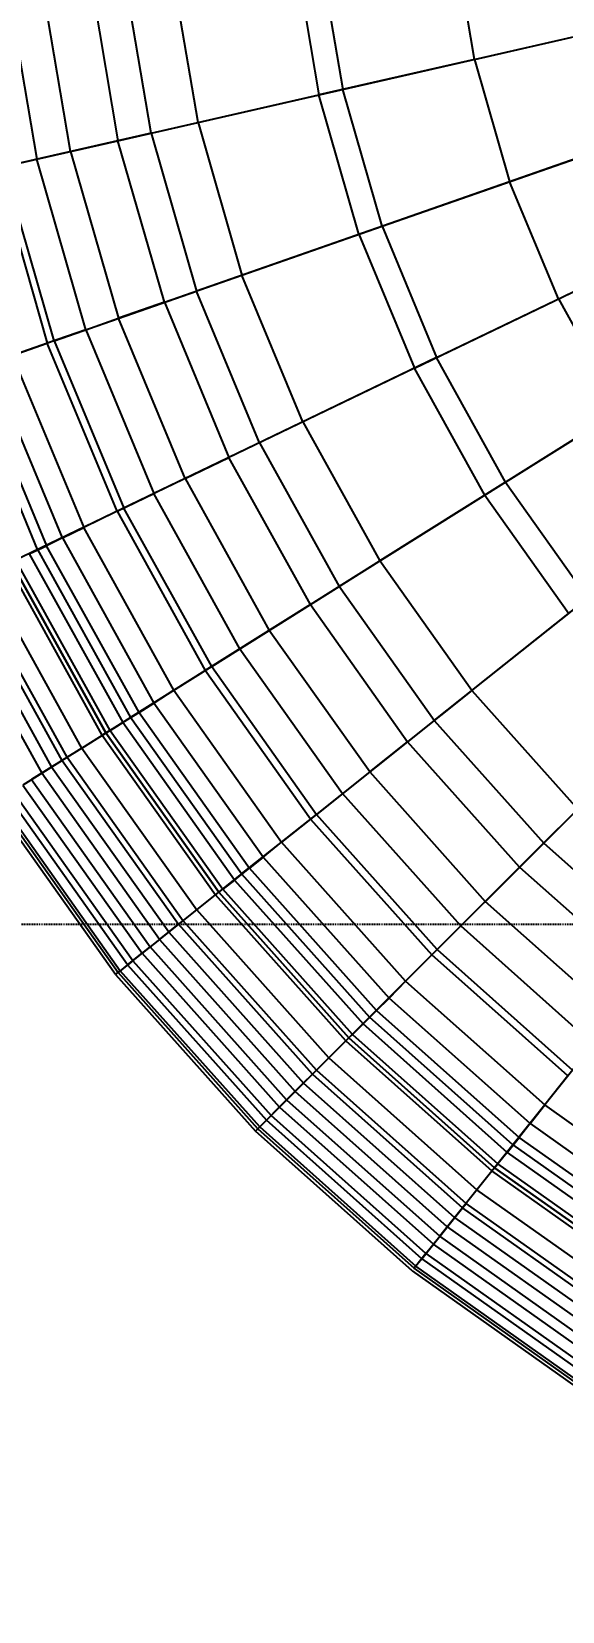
# Model space of a CAD drawing. Extents: x 11992 to 29481, y -6727 to 6811.
# Drawn here: x 18341.7 to 18413, y 538.2 to 750.5 of the extents above; entities that cross this region are included whole.
import ezdxf

# ---------------------------------------------------------------- set-up
doc = ezdxf.new("R2010")
doc.units = 0
doc.header["$MEASUREMENT"] = 0
doc.linetypes.add('DASHED', pattern=[19.05, 12.7, -6.35])
doc.layers.get('0').update_dxf_attribs({"color": 8, "linetype": 'CONTINUOUS'})
doc.layers.add('DQ-BEAM-DASH', color=8, linetype='DASHED')

# ---------------------------------------------------------------- blocks, each defined once
blk = doc.blocks.new('MB-B')
at = {"layer": 'DQ-BEAM-DASH', "ltscale": 0.01}
blk.add_line((-12750, 5000), (-11200, 5000), dxfattribs=at)

msp = doc.modelspace()

# ---------------------------------------------------------------- linework, layer by layer
for p, q in [((18353.33, 735.79, -1615.12), (18500.87, 769.47, -1620.33)), ((18388.77, 724.31, -1619.67), (18502.41, 764.08, -1620.33)), ((18401.18, 746.71, -1632.14), (18476.71, 763.96, -1659.76)), ((18401.18, 746.71, -1632.14), (18398.33, 763.55, -1632.14)), ((18377.03, 761.15, -1627.09), (18380.29, 741.94, -1627.09)), ((18380.3, 761.52, -1619.67), (18383.5, 742.68, -1619.67)), ((18349.56, 758.06, -1615.12), (18353.33, 735.79, -1615.12)), ((18357.79, 736.81, -1621.48), (18354.1, 758.57, -1621.48)), ((18364.08, 738.25, -1617.68), (18360.52, 759.29, -1617.68)), ((18396.1, 706.67, -1619.67), (18504.56, 758.9, -1620.33)), ((18338.46, 756.8, -1609.56), (18342.44, 733.3, -1609.56)), ((18346.98, 734.34, -1612.74), (18343.09, 757.33, -1612.74)), ((18401.18, 746.71, -1632.14), (18380.29, 741.94, -1627.09)), ((18393.13, 705.24, -1627.09), (18475.58, 744.94, -1653.52)), ((18401.18, 746.71, -1632.14), (18405.89, 730.31, -1632.14)), ((18357.79, 736.81, -1621.48), (18380.29, 741.94, -1627.09)), ((18385.66, 723.23, -1627.09), (18380.29, 741.94, -1627.09)), ((18388.77, 724.31, -1619.67), (18383.5, 742.68, -1619.67)), ((18357.79, 736.81, -1621.48), (18318.03, 727.73, -1604.79)), ((18357.79, 736.81, -1621.48), (18363.88, 715.6, -1621.48)), ((18424.9, 736.96, -1637.01), (18363.88, 715.6, -1621.48)), ((18364.08, 738.25, -1617.68), (18369.97, 717.74, -1617.68)), ((18342.44, 733.3, -1609.56), (18353.33, 735.79, -1615.12)), ((18346.98, 734.34, -1612.74), (18353.42, 711.94, -1612.74)), ((18359.56, 714.09, -1615.12), (18353.33, 735.79, -1615.12)), ((18337.1, 732.09, -1604.58), (18342.44, 733.3, -1609.56)), ((18344.79, 708.93, -1615.66), (18338.08, 732.31, -1615.66)), ((18349.01, 710.4, -1609.56), (18342.44, 733.3, -1609.56)), ((18337.1, 732.09, -1604.58), (18343.84, 708.59, -1604.58)), ((18412.44, 714.54, -1632.14), (18405.89, 730.31, -1632.14)), ((18467.25, 728.84, -1646.7), (18383.02, 675.92, -1621.48)), ((18359.56, 714.09, -1615.12), (18388.77, 724.31, -1619.67)), ((18388.77, 724.31, -1619.67), (18396.1, 706.67, -1619.67)), ((18385.66, 723.23, -1627.09), (18393.13, 705.24, -1627.09)), ((18378.16, 698.03, -1617.68), (18369.97, 717.74, -1617.68)), ((18487.5, 718.48, -1650.35), (18387.08, 618.06, -1609.93)), ((18344.79, 708.93, -1615.66), (18363.88, 715.6, -1621.48)), ((18372.34, 695.23, -1621.48), (18363.88, 715.6, -1621.48)), ((18359.56, 714.09, -1615.12), (18353.42, 711.94, -1612.74)), ((18359.56, 714.09, -1615.12), (18368.22, 693.25, -1615.12)), ((18412.44, 714.54, -1632.14), (18420.71, 699.6, -1632.14)), ((18349.01, 710.4, -1609.56), (18353.42, 711.94, -1612.74)), ((18362.35, 690.42, -1612.74), (18353.42, 711.94, -1612.74)), ((18494.85, 711.92, -1650.35), (18396.52, 588.63, -1596.71)), ((18344.79, 708.93, -1615.66), (18325.38, 702.13, -1604.79)), ((18349.01, 710.4, -1609.56), (18343.84, 708.59, -1604.58)), ((18344.79, 708.93, -1615.66), (18354.12, 686.46, -1615.66)), ((18349.01, 710.4, -1609.56), (18358.15, 688.4, -1609.56)), ((18339.14, 706.94, -1599.1), (18343.84, 708.59, -1604.58)), ((18339.14, 706.94, -1599.1), (18348.73, 683.85, -1599.1)), ((18353.21, 686.02, -1604.58), (18343.84, 708.59, -1604.58)), ((18396.1, 706.67, -1619.67), (18368.22, 693.25, -1615.12)), ((18405.35, 689.95, -1619.67), (18396.1, 706.67, -1619.67)), ((18405.35, 689.95, -1619.67), (18433.44, 707.6, -1620.33)), ((18342.54, 680.88, -1609.93), (18332.66, 704.68, -1609.93)), ((18333.91, 705.06, -1587.92), (18343.75, 681.39, -1587.92)), ((18393.13, 705.24, -1627.09), (18335.59, 677.53, -1604.79)), ((18345.88, 682.44, -1594.44), (18336.15, 705.86, -1594.44)), ((18402.56, 688.2, -1627.09), (18393.13, 705.24, -1627.09)), ((18395.78, 657.92, -1621.49), (18446.33, 698.22, -1637.01)), ((18378.16, 698.03, -1617.68), (18388.49, 679.36, -1617.68)), ((18372.34, 695.23, -1621.48), (18383.02, 675.92, -1621.48)), ((18362.35, 690.42, -1612.74), (18368.22, 693.25, -1615.12)), ((18379.16, 673.49, -1615.12), (18368.22, 693.25, -1615.12)), ((18362.35, 690.42, -1612.74), (18358.15, 688.4, -1609.56)), ((18362.35, 690.42, -1612.74), (18373.64, 670.02, -1612.74)), ((18405.35, 689.95, -1619.67), (18388.49, 679.36, -1617.68)), ((18405.35, 689.95, -1619.67), (18416.4, 674.36, -1619.67)), ((18353.21, 686.02, -1604.58), (18358.15, 688.4, -1609.56)), ((18369.69, 667.54, -1609.56), (18358.15, 688.4, -1609.56)), ((18402.56, 688.2, -1627.09), (18413.82, 672.3, -1627.09)), ((18353.21, 686.02, -1604.58), (18348.73, 683.85, -1599.1)), ((18353.21, 686.02, -1604.58), (18365.05, 664.63, -1604.58)), ((18365.91, 665.17, -1615.66), (18354.12, 686.46, -1615.66)), ((18345.88, 682.44, -1594.44), (18348.73, 683.85, -1599.1)), ((18360.84, 661.97, -1599.1), (18348.73, 683.85, -1599.1)), ((18452.58, 683.56, -1620.33), (18407.24, 638.22, -1615.12)), ((18341.43, 680.3, -1576.9), (18343.75, 681.39, -1587.92)), ((18345.88, 682.44, -1594.44), (18343.75, 681.39, -1587.92)), ((18356.16, 658.97, -1587.92), (18343.75, 681.39, -1587.92)), ((18345.88, 682.44, -1594.44), (18358.16, 660.25, -1594.44)), ((18351.71, 656.25, -1537.89), (18339.02, 679.18, -1537.89)), ((18339.02, 679.18, -1550.75), (18351.71, 656.25, -1550.75)), ((18352.28, 656.59, -1563.72), (18339.62, 679.46, -1563.72)), ((18341.43, 680.3, -1576.9), (18353.98, 657.63, -1576.9)), ((18342.54, 680.88, -1609.93), (18355.02, 658.33, -1609.93)), ((18379.16, 673.49, -1615.12), (18388.49, 679.36, -1617.68)), ((18400.83, 661.94, -1617.68), (18388.49, 679.36, -1617.68)), ((18348.49, 654.22, -1604.79), (18335.59, 677.53, -1604.79)), ((18351.23, 655.95, -1537.32), (18338.51, 678.94, -1537.32)), ((18331.27, 675.45, -1600.71), (18344.43, 651.67, -1600.71)), ((18345.85, 652.56, -1537.85), (18332.78, 676.18, -1537.85)), ((18346.5, 652.97, -1537.32), (18333.48, 676.52, -1537.32)), ((18365.91, 665.17, -1615.66), (18383.02, 675.92, -1621.48)), ((18395.78, 657.92, -1621.49), (18383.02, 675.92, -1621.48)), ((18329.85, 674.77, -1545.96), (18343.1, 650.83, -1545.96)), ((18379.16, 673.49, -1615.12), (18365.05, 664.63, -1604.58)), ((18379.16, 673.49, -1615.12), (18392.21, 655.07, -1615.12)), ((18400.83, 661.94, -1617.68), (18416.4, 674.36, -1619.67)), ((18387.12, 651.01, -1612.74), (18373.64, 670.02, -1612.74)), ((18369.69, 667.54, -1609.56), (18383.47, 648.1, -1609.56)), ((18365.91, 665.17, -1615.66), (18355.02, 658.33, -1609.93)), ((18360.84, 661.97, -1599.1), (18365.05, 664.63, -1604.58)), ((18379.19, 644.68, -1604.58), (18365.05, 664.63, -1604.58)), ((18365.91, 665.17, -1615.66), (18379.98, 645.31, -1615.66)), ((18356.16, 658.97, -1587.92), (18358.16, 660.25, -1594.44)), ((18360.84, 661.97, -1599.1), (18358.16, 660.25, -1594.44)), ((18372.83, 639.56, -1594.44), (18358.16, 660.25, -1594.44)), ((18360.84, 661.97, -1599.1), (18375.3, 641.57, -1599.1)), ((18400.83, 661.94, -1617.68), (18392.21, 655.07, -1615.12)), ((18400.83, 661.94, -1617.68), (18415.04, 646.02, -1617.68)), ((18348.49, 654.22, -1604.79), (18355.02, 658.33, -1609.93)), ((18356.16, 658.97, -1587.92), (18353.98, 657.63, -1576.9)), ((18369.93, 637.3, -1609.93), (18355.02, 658.33, -1609.93)), ((18356.16, 658.97, -1587.92), (18370.99, 638.07, -1587.92)), ((18395.78, 657.92, -1621.49), (18379.98, 645.31, -1615.66)), ((18395.78, 657.92, -1621.49), (18410.47, 641.45, -1621.49)), ((18351.23, 655.95, -1537.32), (18351.71, 656.25, -1537.89)), ((18351.23, 655.95, -1537.32), (18366.43, 634.51, -1537.32)), ((18352.28, 656.59, -1563.72), (18351.71, 656.25, -1550.75)), ((18366.87, 634.86, -1550.75), (18351.71, 656.25, -1550.75)), ((18351.71, 656.25, -1537.89), (18351.71, 656.25, -1550.75)), ((18351.71, 656.25, -1537.89), (18366.87, 634.86, -1537.89)), ((18352.28, 656.59, -1563.72), (18353.98, 657.63, -1576.9)), ((18352.28, 656.59, -1563.72), (18367.4, 635.27, -1563.72)), ((18368.97, 636.48, -1576.9), (18353.98, 657.63, -1576.9)), ((18348.49, 654.22, -1604.79), (18341.72, 649.97, -1596.71)), ((18348.49, 654.22, -1604.79), (18363.9, 632.49, -1604.79)), ((18387.12, 651.01, -1612.74), (18392.21, 655.07, -1615.12)), ((18407.24, 638.22, -1615.12), (18392.21, 655.07, -1615.12)), ((18345.85, 652.56, -1537.85), (18340.56, 649.24, -1554.17)), ((18360.15, 629.5, -1600.71), (18344.43, 651.67, -1600.71)), ((18345.85, 652.56, -1537.85), (18346.5, 652.97, -1537.32)), ((18345.85, 652.56, -1537.85), (18361.45, 630.54, -1537.85)), ((18346.5, 652.97, -1537.32), (18362.06, 631.02, -1537.32)), ((18341.72, 649.97, -1596.71), (18357.64, 627.5, -1596.71)), ((18358.91, 628.51, -1545.96), (18343.1, 650.83, -1545.96)), ((18387.12, 651.01, -1612.74), (18379.19, 644.68, -1604.58)), ((18387.12, 651.01, -1612.74), (18402.63, 633.62, -1612.74)), ((18337.38, 647.24, -1585.91), (18353.64, 624.31, -1585.91)), ((18354.63, 625.1, -1562.57), (18338.46, 647.92, -1562.57)), ((18355.33, 625.65, -1591.83), (18339.21, 648.39, -1591.83)), ((18340.56, 649.24, -1554.17), (18356.57, 626.65, -1554.17)), ((18399.33, 630.32, -1609.56), (18383.47, 648.1, -1609.56)), ((18353, 623.8, -1578.79), (18336.69, 646.81, -1578.79)), ((18337.07, 647.05, -1570.88), (18353.35, 624.08, -1570.88)), ((18369.93, 637.3, -1609.93), (18379.98, 645.31, -1615.66)), ((18396.17, 627.16, -1615.66), (18379.98, 645.31, -1615.66)), ((18379.19, 644.68, -1604.58), (18375.3, 641.57, -1599.1)), ((18379.19, 644.68, -1604.58), (18395.46, 626.44, -1604.58)), ((18372.83, 639.56, -1594.44), (18375.3, 641.57, -1599.1)), ((18391.94, 622.91, -1599.1), (18375.3, 641.57, -1599.1)), ((18426.93, 626.77, -1621.49), (18410.47, 641.45, -1621.49)), ((18372.83, 639.56, -1594.44), (18370.99, 638.07, -1587.92)), ((18372.83, 639.56, -1594.44), (18389.72, 620.64, -1594.44)), ((18369.93, 637.3, -1609.93), (18357.64, 627.5, -1596.71)), ((18368.97, 636.48, -1576.9), (18370.99, 638.07, -1587.92)), ((18369.93, 637.3, -1609.93), (18387.08, 618.06, -1609.93)), ((18388.05, 618.95, -1587.92), (18370.99, 638.07, -1587.92)), ((18395.46, 626.44, -1604.58), (18407.24, 638.22, -1615.12)), ((18407.24, 638.22, -1615.12), (18424.08, 623.2, -1615.12)), ((18366.43, 634.51, -1537.32), (18366.87, 634.86, -1537.89)), ((18383.92, 614.9, -1537.32), (18366.43, 634.51, -1537.32)), ((18366.87, 634.86, -1550.75), (18367.4, 635.27, -1563.72)), ((18384.32, 615.3, -1537.89), (18366.87, 634.86, -1537.89)), ((18366.87, 634.86, -1550.75), (18366.87, 634.86, -1537.89)), ((18366.87, 634.86, -1550.75), (18384.32, 615.3, -1550.75)), ((18368.97, 636.48, -1576.9), (18367.4, 635.27, -1563.72)), ((18384.79, 615.76, -1563.72), (18367.4, 635.27, -1563.72)), ((18368.97, 636.48, -1576.9), (18386.22, 617.15, -1576.9)), ((18381.63, 612.61, -1604.79), (18363.9, 632.49, -1604.79)), ((18420.02, 618.1, -1612.74), (18402.63, 633.62, -1612.74)), ((18358.91, 628.51, -1545.96), (18361.45, 630.54, -1537.85)), ((18361.45, 630.54, -1537.85), (18362.06, 631.02, -1537.32)), ((18379.42, 610.4, -1537.85), (18361.45, 630.54, -1537.85)), ((18379.97, 610.95, -1537.32), (18362.06, 631.02, -1537.32)), ((18399.33, 630.32, -1609.56), (18417.11, 614.45, -1609.56)), ((18358.91, 628.51, -1545.96), (18356.57, 626.65, -1554.17)), ((18358.91, 628.51, -1545.96), (18377.12, 608.1, -1545.96)), ((18360.15, 629.5, -1600.71), (18378.24, 609.22, -1600.71)), ((18354.63, 625.1, -1562.57), (18356.57, 626.65, -1554.17)), ((18355.33, 625.65, -1591.83), (18357.64, 627.5, -1596.71)), ((18375, 605.99, -1554.17), (18356.57, 626.65, -1554.17)), ((18375.97, 606.95, -1596.71), (18357.64, 627.5, -1596.71)), ((18391.94, 622.91, -1599.1), (18395.46, 626.44, -1604.58)), ((18413.7, 610.17, -1604.58), (18395.46, 626.44, -1604.58)), ((18396.17, 627.16, -1615.66), (18414.33, 610.96, -1615.66)), ((18353, 623.8, -1578.79), (18353.64, 624.31, -1585.91)), ((18353, 623.8, -1578.79), (18353.35, 624.08, -1570.88)), ((18354.63, 625.1, -1562.57), (18353.35, 624.08, -1570.88)), ((18372.09, 603.07, -1570.88), (18353.35, 624.08, -1570.88)), ((18355.33, 625.65, -1591.83), (18353.64, 624.31, -1585.91)), ((18372.35, 603.33, -1585.91), (18353.64, 624.31, -1585.91)), ((18354.63, 625.1, -1562.57), (18373.25, 604.23, -1562.57)), ((18355.33, 625.65, -1591.83), (18373.88, 604.86, -1591.83)), ((18353, 623.8, -1578.79), (18371.77, 602.75, -1578.79)), ((18391.94, 622.91, -1599.1), (18389.72, 620.64, -1594.44)), ((18391.94, 622.91, -1599.1), (18410.6, 606.27, -1599.1)), ((18388.05, 618.95, -1587.92), (18389.72, 620.64, -1594.44)), ((18408.64, 603.77, -1594.44), (18389.72, 620.64, -1594.44)), ((18381.63, 612.61, -1604.79), (18387.08, 618.06, -1609.93)), ((18388.05, 618.95, -1587.92), (18386.22, 617.15, -1576.9)), ((18406.31, 600.91, -1609.93), (18387.08, 618.06, -1609.93)), ((18388.05, 618.95, -1587.92), (18407.18, 601.9, -1587.92)), ((18384.79, 615.76, -1563.72), (18384.32, 615.3, -1550.75)), ((18384.79, 615.76, -1563.72), (18386.22, 617.15, -1576.9)), ((18384.79, 615.76, -1563.72), (18404.3, 598.37, -1563.72)), ((18405.56, 599.91, -1576.9), (18386.22, 617.15, -1576.9)), ((18383.92, 614.9, -1537.32), (18384.32, 615.3, -1537.89)), ((18383.92, 614.9, -1537.32), (18403.52, 597.41, -1537.32)), ((18384.32, 615.3, -1537.89), (18384.32, 615.3, -1550.75)), ((18384.32, 615.3, -1537.89), (18403.88, 597.85, -1537.89)), ((18403.88, 597.85, -1550.75), (18384.32, 615.3, -1550.75)), ((18381.63, 612.61, -1604.79), (18375.97, 606.95, -1596.71)), ((18381.63, 612.61, -1604.79), (18401.5, 594.88, -1604.79)), ((18379.42, 610.4, -1537.85), (18377.12, 608.1, -1545.96)), ((18398.52, 591.13, -1600.71), (18378.24, 609.22, -1600.71)), ((18379.42, 610.4, -1537.85), (18379.97, 610.95, -1537.32)), ((18379.42, 610.4, -1537.85), (18399.55, 592.44, -1537.85)), ((18379.97, 610.95, -1537.32), (18400.04, 593.05, -1537.32)), ((18413.7, 610.17, -1604.58), (18410.6, 606.27, -1599.1)), ((18372.35, 603.33, -1585.91), (18375.97, 606.95, -1596.71)), ((18375, 605.99, -1554.17), (18377.12, 608.1, -1545.96)), ((18375.97, 606.95, -1596.71), (18396.52, 588.63, -1596.71)), ((18397.53, 589.9, -1545.96), (18377.12, 608.1, -1545.96)), ((18371.77, 602.75, -1578.79), (18375, 605.99, -1554.17)), ((18394.67, 586.31, -1591.83), (18373.88, 604.86, -1591.83)), ((18375, 605.99, -1554.17), (18395.66, 587.56, -1554.17)), ((18408.64, 603.77, -1594.44), (18410.6, 606.27, -1599.1)), ((18431, 591.81, -1599.1), (18410.6, 606.27, -1599.1)), ((18372.35, 603.33, -1585.91), (18371.77, 602.75, -1578.79)), ((18392.81, 583.98, -1578.79), (18371.77, 602.75, -1578.79)), ((18372.09, 603.07, -1570.88), (18393.09, 584.33, -1570.88)), ((18372.35, 603.33, -1585.91), (18393.32, 584.62, -1585.91)), ((18394.11, 585.61, -1562.57), (18373.25, 604.23, -1562.57)), ((18408.64, 603.77, -1594.44), (18407.18, 601.9, -1587.92)), ((18408.64, 603.77, -1594.44), (18429.34, 589.1, -1594.44)), ((18405.56, 599.91, -1576.9), (18407.18, 601.9, -1587.92)), ((18406.31, 600.91, -1609.93), (18427.34, 586.01, -1609.93)), ((18428.09, 587.08, -1587.92), (18407.18, 601.9, -1587.92)), ((18405.56, 599.91, -1576.9), (18404.3, 598.37, -1563.72)), ((18405.56, 599.91, -1576.9), (18426.71, 584.92, -1576.9)), ((18403.52, 597.41, -1537.32), (18403.88, 597.85, -1537.89)), ((18424.96, 582.22, -1537.32), (18403.52, 597.41, -1537.32)), ((18403.88, 597.85, -1550.75), (18404.3, 598.37, -1563.72)), ((18425.26, 582.7, -1537.89), (18403.88, 597.85, -1537.89)), ((18403.88, 597.85, -1550.75), (18403.88, 597.85, -1537.89)), ((18403.88, 597.85, -1550.75), (18425.26, 582.7, -1550.75)), ((18425.63, 583.25, -1563.72), (18404.3, 598.37, -1563.72)), ((18423.24, 579.48, -1604.79), (18401.5, 594.88, -1604.79)), ((18395.66, 587.56, -1554.17), (18399.55, 592.44, -1537.85)), ((18399.55, 592.44, -1537.85), (18400.04, 593.05, -1537.32)), ((18421.58, 576.83, -1537.85), (18399.55, 592.44, -1537.85)), ((18421.99, 577.49, -1537.32), (18400.04, 593.05, -1537.32)), ((18398.52, 591.13, -1600.71), (18420.69, 575.42, -1600.71)), ((18394.67, 586.31, -1591.83), (18396.52, 588.63, -1596.71)), ((18418.98, 572.7, -1596.71), (18396.52, 588.63, -1596.71)), ((18397.53, 589.9, -1545.96), (18419.85, 574.08, -1545.96)), ((18394.67, 586.31, -1591.83), (18393.32, 584.62, -1585.91)), ((18394.11, 585.61, -1562.57), (18395.66, 587.56, -1554.17)), ((18394.67, 586.31, -1591.83), (18417.41, 570.2, -1591.83)), ((18418.26, 571.55, -1554.17), (18395.66, 587.56, -1554.17)), ((18392.81, 583.98, -1578.79), (18415.83, 567.67, -1578.79)), ((18394.11, 585.61, -1562.57), (18393.09, 584.33, -1570.88)), ((18393.32, 584.62, -1585.91), (18393.09, 584.33, -1570.88)), ((18416.06, 568.05, -1570.88), (18393.09, 584.33, -1570.88)), ((18416.26, 568.37, -1585.91), (18393.32, 584.62, -1585.91)), ((18394.11, 585.61, -1562.57), (18416.93, 569.44, -1562.57))]:
    msp.add_line(p, q)

# ---------------------------------------------------------------- block references
msp.add_blockref('MB-B', (30099.61, -4369.45))

doc.saveas('drawing.dxf')
